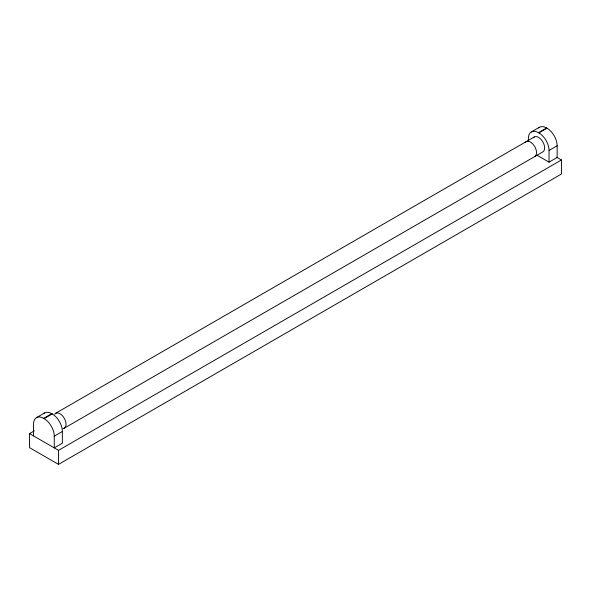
<?xml version="1.0" encoding="UTF-8"?>
<svg xmlns="http://www.w3.org/2000/svg" width="591" height="591" viewBox="0 0 591 591"><rect width="100%" height="100%" fill="white"/><g stroke="black" fill="none" stroke-linecap="round" stroke-linejoin="round"><path stroke-width="0.89" d="M36.494 417.638L44.606 412.954M531.324 131.948L539.435 127.264M43.668 418.347L51.779 413.663L52.222 413.922A14.339 8.281 60 0 1 62.365 431.482L62.365 443.191L54.254 447.875L54.254 436.165A14.339 8.281 60 0 0 44.111 418.605L43.668 418.347A14.339 8.281 60 0 0 33.524 424.198L33.524 435.907M528.354 141.212L528.354 138.516A14.339 8.281 60 0 1 538.49 132.657L546.609 127.974L547.007 128.21A14.339 8.281 60 0 1 557.15 145.77L557.15 157.479L549.039 162.163L537.108 155.278M44.111 418.605L52.222 413.922M538.49 132.657L538.896 132.894L547.007 128.21M55.665 413.279L534.271 136.964M556.752 157.25L561.45 159.962L561.45 174.013L58.509 464.386L29.55 447.66L29.55 433.617L34.344 430.846M64.271 428.187L542.878 151.865A8.606 4.964 60 0 0 542.279 140.976A8.606 4.964 60 0 0 533.304 137.858M54.254 436.165L62.365 431.482M549.039 162.163L549.039 150.454L557.15 145.77M29.55 433.617L58.509 450.335L561.45 159.962M58.509 450.335L58.509 464.386M54.704 414.18A8.606 4.964 60 0 1 64.271 418.251A8.606 4.964 60 0 1 63.015 428.571M525.192 142.542A8.606 4.964 60 0 1 534.168 145.659A8.606 4.964 60 0 1 534.766 156.549M538.896 132.894A14.339 8.281 60 0 1 549.039 150.454M538.564 127.915A14.339 8.281 60 0 1 546.609 127.974M43.734 413.597A14.339 8.281 60 0 1 51.779 413.663"/></g></svg>
